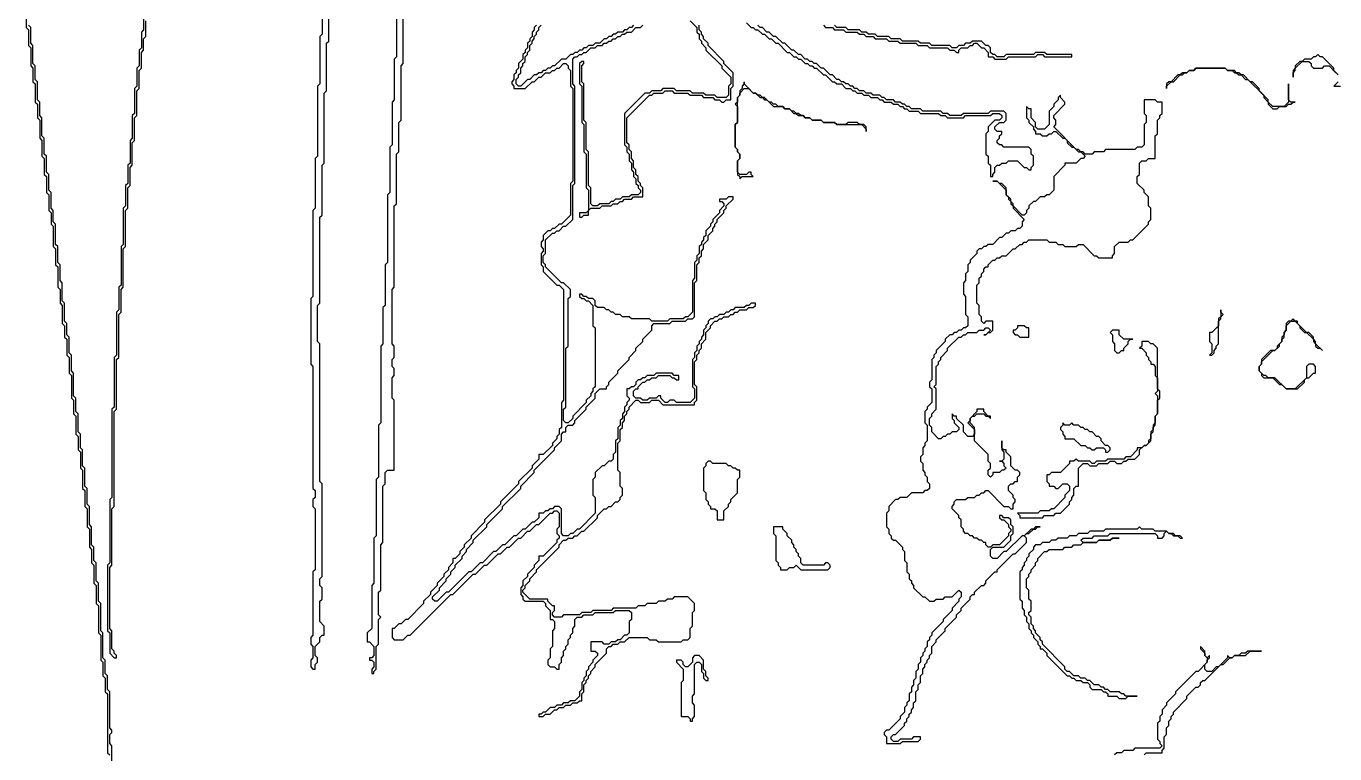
# Model space of a CAD drawing. Header units: metres. Extents: x 0 to 1000, y 0 to 1405.
# Drawn here: x 603.7 to 748.6, y 127.1 to 207.6 of the extents above; entities that cross this region are included whole.
import ezdxf

# ---------------------------------------------------------------- set-up
doc = ezdxf.new("R2010")
doc.units = ezdxf.units.M

msp = doc.modelspace()

# ---------------------------------------------------------------- linework, layer by layer
for points in [[(644.75, 212.25), (644.75, 204.25), (644.5, 204), (644.5, 199.5), (644.25, 199.25), (644.25, 194.5), (644, 194.25), (644, 189.25), (643.75, 189), (643.75, 181.5), (643.5, 181.25), (643.5, 176.75), (643.25, 176.5), (643.25, 172.5), (643, 172.25), (643, 163.75), (642.75, 163.5), (642.75, 157.75), (642.5, 157.5), (642.5, 151.25), (642.25, 151), (642.25, 146), (642, 145.75), (642, 141), (641.5, 140.5), (641.5, 139.5), (641.75, 139.5), (642.25, 139), (642.25, 138), (642, 137.75), (641.75, 137.75), (641.75, 137.5), (642, 137.5), (642.25, 137.25), (642.25, 136.75), (642, 136.5), (642, 136), (642.25, 136), (642.25, 136.25), (642.5, 136.5), (642.5, 139), (642.75, 139.25), (642.75, 142), (643, 142.25), (642.75, 142.5), (642.75, 145), (643, 145.25), (643, 150.25), (643.25, 150.5), (643.25, 156.75), (643.5, 157), (643.5, 158.25), (643.75, 158.5), (644.5, 158.5), (644.5, 166.25), (644.25, 166.5), (644.25, 168.75), (644.5, 169), (644.5, 169.75), (644.25, 170), (644.25, 170.75), (644.5, 171), (644.5, 172.25), (644.25, 172.5), (644.25, 178.5), (644.5, 178.75), (644.5, 187.75), (644.75, 188), (644.75, 193.5), (645, 193.75), (645, 197), (645.25, 197.25), (645.25, 203.25), (645.5, 203.5), (645.5, 211.5)], [(636.5, 210.5), (636.5, 206.75), (636.25, 206.5), (636.25, 201.25), (636, 201), (636, 193.25), (635.75, 193), (635.75, 187.5), (635.5, 187.25), (635.5, 177.75), (635.25, 177.5), (635.25, 170.25), (635.5, 170), (635.5, 156.5), (635.75, 156.25), (635.75, 155.5), (635.5, 155.25), (635.5, 154.5), (635.75, 154.25), (635.75, 147.5), (635.5, 147.25), (635.5, 140.25), (635.25, 140), (635.25, 139.25), (635.5, 139), (635.5, 137.75), (635.25, 137.5), (635.25, 136.75), (635.5, 136.5), (635.75, 136.5), (635.75, 137), (636, 137.25), (636, 137.75), (635.75, 138), (635.75, 139), (636.25, 139.5), (636.25, 140), (636.5, 140.25), (636.75, 140.25), (636.75, 141.25), (636.25, 141.75), (636.25, 144), (636.5, 144.25), (636.5, 145.5), (636.25, 145.75), (636.25, 146.5), (636.5, 146.75), (636.5, 157), (636.25, 157.25), (636.25, 172.5), (636, 172.75), (636, 176.75), (636.25, 177), (636.25, 186.5), (636.5, 186.75), (636.5, 192.25), (636.75, 192.5), (636.75, 200.25), (637, 200.5), (637, 205.75), (637.25, 206), (637.25, 209.75)], [(603.75, 209.25), (603.75, 207.5), (604, 207.25), (604, 205.5), (604.25, 205.25), (604.25, 203.25), (604.5, 203), (604.5, 201.5), (604.75, 201.25), (604.75, 199.25), (605, 199), (605, 197.5), (605.25, 197.25), (605.25, 195.25), (605.5, 195), (605.5, 193.25), (605.75, 193), (605.75, 191.25), (606, 191), (606, 189.25), (606.25, 189), (606.25, 187.25), (606.5, 187), (606.5, 185.75), (606.75, 185.5), (606.75, 183.25), (607, 183), (607, 181.25), (607.25, 181), (607.25, 178.75), (607.5, 178.5), (607.5, 177), (607.75, 176.75), (607.75, 174.75), (608, 174.5), (608, 173.25), (608.25, 173), (608.25, 171.25), (608.5, 171), (608.5, 169.25), (608.75, 169), (608.75, 166.5), (609, 166.25), (609, 164.75), (609.25, 164.5), (609.25, 162.5), (609.5, 162.25), (609.5, 160.75), (609.75, 160.5), (609.75, 158.75), (610, 158.5), (610, 156.5), (610.25, 156.25), (610.25, 154.5), (610.5, 154.25), (610.5, 152.25), (610.75, 152), (610.75, 150), (611, 149.75), (611, 148.25), (611.25, 148), (611.25, 146), (611.5, 145.75), (611.5, 143.75), (611.75, 143.5), (611.75, 140.5), (612, 140.25), (612, 137.5), (612.25, 137.25), (612.25, 135.75), (612.5, 135.5), (612.5, 134), (612.75, 133.75), (612.75, 127.25), (613, 127)], [(616.75, 210), (616.75, 207.25), (616.5, 207), (616.5, 205.25), (616.25, 205), (616.25, 203.25), (616, 203), (616, 201), (615.75, 200.75), (615.75, 198), (615.5, 197.75), (615.5, 195.25), (615.25, 195), (615.25, 192.5), (615, 192.25), (615, 190.25), (614.75, 190), (614.75, 187.75), (614.5, 187.5), (614.5, 183.5), (614.25, 183.25), (614.25, 179), (614, 178.75), (614, 176.25), (613.75, 176), (613.75, 171.25), (613.5, 171), (613.5, 165.5), (613.25, 165.25), (613.25, 155.5), (613, 155.25), (613, 148.25), (612.75, 148), (612.75, 140.75), (613, 140.5), (613, 138.25), (613.5, 137.75), (613.75, 137.75), (613.75, 138), (613.5, 138.25), (613.5, 138.5), (613.25, 138.75), (613.25, 140.75), (613, 141), (613, 147.75), (613.25, 148), (613.25, 154.25), (613.5, 154.5), (613.5, 165), (613.75, 165.25), (613.75, 170.75), (614, 171), (614, 175.75), (614.25, 176), (614.25, 178.5), (614.5, 178.75), (614.5, 183), (614.75, 183.25), (614.75, 187.25), (615, 187.5), (615, 189.75), (615.25, 190), (615.25, 192), (615.5, 192.25), (615.5, 194.75), (615.75, 195), (615.75, 197.5), (616, 197.75), (616, 200.5), (616.25, 200.75), (616.25, 202.75), (616.5, 203), (616.5, 204.75), (616.75, 205), (616.75, 206.25), (617, 206.5), (617, 208.25)], [(613.25, 124.25), (613.25, 128), (613, 128.25), (613, 129.25), (613.25, 129.5), (613.25, 129.75), (613, 130), (613, 134), (612.75, 134.25), (612.75, 135.75), (612.5, 136), (612.5, 137.5), (612.25, 137.75), (612.25, 140.5), (612, 140.75), (612, 143.75), (611.75, 144), (611.75, 146), (611.5, 146.25), (611.5, 148.25), (611.25, 148.5), (611.25, 150), (611, 150.25), (611, 152.25), (610.75, 152.5), (610.75, 154.5), (610.5, 154.75), (610.5, 156.5), (610.25, 156.75), (610.25, 158.75), (610, 159), (610, 160.75), (609.75, 161), (609.75, 162.5), (609.5, 162.75), (609.5, 164.75), (609.25, 165), (609.25, 166.5), (609, 166.75), (609, 169.25), (608.75, 169.5), (608.75, 171.25), (608.5, 171.5), (608.5, 173.25), (608.25, 173.5), (608.25, 174.75), (608, 175), (608, 177), (607.75, 177.25), (607.75, 179.25), (607.5, 179.5), (607.5, 181.25), (607.25, 181.5), (607.25, 183.25), (607, 183.5), (607, 185.75), (606.75, 186), (606.75, 187.25), (606.5, 187.5), (606.5, 189.25), (606.25, 189.5), (606.25, 191.25), (606, 191.5), (606, 193.25), (605.75, 193.5), (605.75, 195.25), (605.5, 195.5), (605.5, 197.5), (605.25, 197.75), (605.25, 199.25), (605, 199.5), (605, 201.5), (604.75, 201.75), (604.75, 203.25), (604.5, 203.5), (604.5, 205.5), (604.25, 205.75), (604.25, 207.5), (604, 207.75)], [(660.25, 207.75), (660, 207.5), (660, 207.25), (659.75, 207), (659.75, 206.5), (659.5, 206.25), (659.5, 206), (659.25, 205.75), (659.25, 205.25), (659, 205), (659, 204.75), (658.75, 204.5), (658.75, 204), (658.25, 203.5), (658.25, 203), (658, 202.75), (658, 202.5), (657.75, 202.25), (657.75, 201.75), (657.5, 201.5), (657.5, 201.25), (657.75, 201), (657.75, 200.75), (659, 200.75), (659.75, 201.5), (660, 201.5), (660.5, 202), (660.75, 202), (661.25, 202.5), (661.75, 202.5), (662, 202.75), (662.25, 202.75), (662.5, 203), (662.75, 203), (663.25, 203.5), (663.5, 203.5), (663.75, 203.25), (663.75, 203), (664, 202.75), (664, 201), (664.25, 200.75), (664.25, 190.5), (664, 190.25), (664, 186.75), (663, 185.75), (662.75, 185.75), (662.25, 185.25), (662, 185.25), (661.75, 185), (661.5, 185), (661, 184.5), (661, 184), (660.75, 183.75), (660.75, 183.25), (661, 183), (661, 182.75), (660.75, 182.5), (660.75, 181.25), (661, 181), (661, 180.5), (662.5, 179), (662.75, 179), (663.25, 178.5), (663.25, 166.25), (663, 166), (663, 163.25), (662.75, 163), (662.75, 162.5), (662.5, 162.25), (662.5, 162), (662, 161.5), (662, 161.25), (661, 160.25), (660.5, 160.25), (660.5, 159.75), (659.75, 159), (659.75, 158.75), (658.25, 157.25), (658.25, 157), (656.25, 155), (656.25, 154.75), (654.5, 153), (654.5, 152.75), (653, 151.25), (653, 151), (652.25, 150.25), (652.25, 150), (651.75, 149.5), (651.75, 149.25), (651.25, 148.75), (651, 148.75), (651, 148.25), (650.5, 147.75), (650.5, 147.5), (650, 147), (650, 146.75), (649.25, 146), (649.25, 145.75), (648.5, 145), (648.5, 144.75), (647.75, 144), (647.75, 143.75), (646, 142), (645.75, 142), (645.25, 141.5), (645, 141.5), (644.5, 141), (644.25, 141), (644.25, 140), (644.5, 139.75), (645.5, 139.75), (646, 140.25), (646.25, 140.25), (650.75, 144.75), (651, 144.75), (653.25, 147), (653.5, 147), (654.5, 148), (654.75, 148), (656, 149.25), (656.25, 149.25), (657, 150), (657.25, 150), (658.25, 151), (658.5, 151), (659.25, 151.75), (659.5, 151.75), (660.25, 152.5), (660.5, 152.5), (661.75, 153.75), (662, 153.75), (662.25, 154), (662.5, 154), (662.75, 153.75), (662.75, 152.25), (662.5, 152), (662.5, 151.5), (662.75, 151.25), (662.75, 151), (662.5, 150.75), (662.5, 150.5), (661, 149), (660.5, 149), (660.5, 148.5), (660, 148), (660, 147.75), (659.25, 147), (659.25, 146.75), (658.75, 146.25), (658.75, 145.75), (658.5, 145.5), (658.5, 144.75), (658.75, 144.5), (658.75, 144.25), (659, 144), (661, 144), (661.25, 143.75), (661.25, 143.5), (661.75, 143), (661.75, 142), (662, 142), (662.25, 141.75), (662.25, 141), (662, 140.75), (662, 139), (661.75, 138.75), (661.75, 137.75), (661.5, 137.5), (661.5, 137), (661.75, 136.75), (662.25, 136.75), (662.5, 136.5), (662.75, 136.5), (662.75, 137), (663, 137.25), (663, 137.75), (663.25, 138), (663.25, 138.5), (663.5, 138.75), (663.5, 139), (663.75, 139.25), (663.75, 139.75), (664, 140), (664, 140.25), (664.25, 140.5), (664.25, 141), (664.5, 141.25), (664.5, 142), (664.75, 142.25), (665.25, 142.25), (665.5, 142.5), (666.5, 142.5), (666.75, 142.75), (668.75, 142.75), (669, 143), (670.5, 143), (670.75, 142.75), (670.75, 142), (670.5, 141.75), (670.5, 140.5), (670.25, 140.25), (670, 140.25), (669.5, 139.75), (669.25, 139.75), (669, 139.5), (668.5, 139.5), (668.25, 139.25), (667.75, 139.25), (667.5, 139.5), (666.25, 139.5), (666.25, 138.5), (666.75, 138.5), (667, 138.25), (667, 138), (666.5, 137.5), (666.5, 137.25), (666, 136.75), (666, 136.5), (665.75, 136.25), (665.75, 135.75), (665.5, 135.5), (665.5, 135.25), (665.25, 135), (665.25, 134.25), (665, 134), (665, 133.5), (664.5, 133), (664, 133), (663.75, 132.75), (663.25, 132.75), (663, 132.5), (662.5, 132.5), (662.25, 132.25), (661.75, 132.25), (661.25, 131.75), (661, 131.75), (660.75, 131.5), (660.5, 131.5), (660.5, 131.25), (661, 131.25), (661.25, 131.5), (661.75, 131.5), (662.25, 132), (662.5, 132), (662.75, 132.25), (663.25, 132.25), (663.5, 132.5), (664, 132.5), (664.25, 132.75), (664.75, 132.75), (665, 133), (665.25, 133), (665.25, 133.75), (665.5, 134), (665.5, 134.75), (665.75, 135), (665.75, 135.25), (666, 135.5), (666, 135.75), (666.25, 136), (666.25, 136.25), (666.75, 136.75), (666.75, 137), (668, 138.25), (668, 138.75), (668.25, 139), (668.5, 139), (668.75, 139.25), (669.25, 139.25), (669.5, 139.5), (670, 139.5), (670.5, 140), (672.5, 140), (672.75, 139.75), (673.5, 139.75), (673.75, 139.5), (676.25, 139.5), (676.5, 139.75), (677, 139.75), (677.25, 140), (677.25, 141), (677.5, 141.25), (677.5, 142.75), (677.75, 143), (677.75, 143.75), (677, 144.5), (675.5, 144.5), (675.25, 144.25), (674.75, 144.25), (674.5, 144), (673.75, 144), (673.5, 143.75), (672.5, 143.75), (672.25, 143.5), (671.5, 143.5), (671.25, 143.25), (668.75, 143.25), (668.5, 143), (666.5, 143), (666.25, 142.75), (665.25, 142.75), (665, 142.5), (663.25, 142.5), (663, 142.25), (662.25, 142.25), (662, 142.5), (662, 142.75), (662.25, 143), (662.25, 143.5), (662, 143.5), (661.5, 144), (661.5, 144.25), (659.5, 144.25), (658.75, 145), (658.75, 145.25), (659, 145.5), (659, 145.75), (659.5, 146.25), (659.5, 146.5), (660.25, 147.25), (660.25, 147.5), (662.75, 150), (662.75, 150.25), (663.25, 150.75), (663.5, 150.75), (663.75, 151), (664.25, 151), (664.5, 151.25), (664.75, 151.25), (665.25, 151.75), (665.5, 151.75), (667, 153.25), (667, 153.5), (667.75, 154.25), (668, 154.25), (668.25, 154.5), (668.5, 154.5), (669, 155), (669.25, 155), (669.5, 155.25), (669.5, 155.5), (669.75, 155.75), (669.75, 156.5), (669.5, 156.75), (669.5, 158.25), (669.25, 158.5), (669.25, 161.5), (669.5, 161.75), (669.5, 163), (669.75, 163.25), (669.75, 163.75), (670, 164), (670, 164.5), (670.25, 164.75), (670.25, 165), (670.5, 165.25), (670.5, 165.5), (671.25, 166.25), (671.5, 166.25), (671.75, 166), (672.75, 166), (673, 166.25), (673.75, 166.25), (674.25, 165.75), (677.75, 165.75), (677.75, 166), (678, 166.25), (678, 167.75), (677.75, 168), (677.75, 170.5), (678, 170.75), (678, 171.25), (678.25, 171.5), (678.25, 171.75), (678.5, 172), (678.5, 172.5), (679, 173), (679, 173.75), (679.5, 174.25), (679.5, 174.5), (680, 175), (680.25, 175), (680.5, 175.25), (680.75, 175.25), (681, 175.5), (681.5, 175.5), (681.75, 175.75), (682, 175.75), (682.25, 176), (682.5, 176), (682.75, 176.25), (683.5, 176.25), (683.75, 176.5), (684.25, 176.5), (684.5, 176.75), (684.5, 177), (684, 177), (683.75, 176.75), (683.5, 176.75), (683.25, 176.5), (682.25, 176.5), (682, 176.25), (681.75, 176.25), (681.5, 176), (681.25, 176), (681, 175.75), (680.5, 175.75), (680.25, 175.5), (680, 175.5), (679.75, 175.25), (679.5, 175.25), (679.25, 175), (679.25, 174.75), (679, 174.5), (679, 174.25), (678.75, 174), (678.75, 173.5), (678.5, 173.25), (678.5, 173), (678.25, 172.75), (678.25, 172.5), (678, 172.25), (678, 171.75), (677.75, 171.5), (677.75, 171), (677.5, 170.75), (677.5, 167.75), (677.75, 167.5), (677.75, 166.5), (677.25, 166), (675.75, 166), (675.5, 166.25), (675, 166.25), (674.75, 166), (674.5, 166), (674, 166.5), (674, 166.75), (673.75, 166.75), (673.5, 166.5), (672.75, 166.5), (672.5, 166.25), (672, 166.25), (671.75, 166.5), (671.25, 166.5), (671, 166.75), (671, 167.25), (671.25, 167.5), (671.5, 167.5), (671.5, 167.75), (672, 168.25), (672.25, 168.25), (672.5, 168.5), (672.75, 168.5), (673, 168.75), (673.5, 168.75), (673.75, 169), (675, 169), (675.25, 168.75), (675.5, 168.75), (675.75, 168.5), (676, 168.5), (676, 169), (675.5, 169), (675.25, 169.25), (673.5, 169.25), (673.25, 169), (672.5, 169), (672.25, 168.75), (672, 168.75), (671.75, 168.5), (671.5, 168.5), (671.25, 168.25), (671.25, 168), (671, 167.75), (670.75, 167.75), (670.5, 167.5), (670.25, 167.5), (670.25, 166.75), (670.5, 166.5), (670.5, 166.25), (670.25, 166), (670.25, 165.75), (670, 165.5), (670, 165), (669.75, 164.75), (669.75, 164.25), (669.5, 164), (669.5, 163.5), (669.25, 163.25), (669.25, 162), (669, 161.75), (669, 160.5), (668.75, 160.25), (668.75, 159.75), (668.5, 159.5), (668.25, 159.5), (667.75, 159), (667.5, 159), (666.75, 158.25), (666.75, 157.75), (666.5, 157.5), (666.5, 155.75), (666.75, 155.5), (666.75, 153.75), (665, 152), (664.75, 152), (664.25, 151.5), (664, 151.5), (663.75, 151.25), (663.25, 151.25), (663, 151.5), (663, 154.25), (662.75, 154.5), (662.25, 154.5), (662, 154.25), (661.75, 154.25), (661.5, 154), (661.25, 154), (661, 153.75), (660.5, 153.75), (660.5, 153.25), (660, 152.75), (659.75, 152.75), (659, 152), (658.75, 152), (658, 151.25), (657.75, 151.25), (656.75, 150.25), (656.5, 150.25), (655.75, 149.5), (655.5, 149.5), (654.25, 148.25), (654, 148.25), (653, 147.25), (652.75, 147.25), (650.5, 145), (650.25, 145), (649.25, 144), (649, 144), (648.75, 144.25), (648.75, 144.5), (649.5, 145.25), (649.5, 145.5), (650.25, 146.25), (650.25, 146.5), (650.75, 147), (650.75, 147.25), (651.25, 147.75), (651.25, 148), (652, 148.75), (652, 149), (652.5, 149.5), (652.5, 149.75), (653.25, 150.5), (653.25, 150.75), (654.75, 152.25), (654.75, 152.5), (656.5, 154.25), (656.5, 154.5), (658.5, 156.5), (658.5, 156.75), (660, 158.25), (660, 158.5), (662.25, 160.75), (662.25, 161), (663, 161.75), (663, 162.5), (663.25, 162.75), (663.5, 162.75), (663.5, 163.25), (663.75, 163.5), (664.25, 163.5), (664.5, 163.75), (664.5, 164), (665.75, 165.25), (665.75, 165.5), (666.75, 166.5), (666.75, 167), (667.25, 167.5), (668, 167.5), (668, 167.75), (668.25, 168), (668.25, 168.25), (669.25, 169.25), (669.25, 169.5), (670.5, 170.75), (670.5, 171), (671.25, 171.75), (671.25, 172), (672, 172.75), (672, 173), (673, 174), (673, 174.5), (673.25, 174.75), (675, 174.75), (675.25, 175), (676.75, 175), (677, 175.25), (677.5, 175.25), (677.75, 175.5), (677.75, 179.25), (678, 179.5), (678, 181.25), (678.25, 181.5), (678.25, 182), (678.5, 182.25), (678.5, 182.75), (678.75, 183), (678.75, 183.5), (679.25, 184), (679.25, 184.5), (679.75, 185), (679.75, 185.25), (680, 185.5), (680, 185.75), (680.25, 186), (680.25, 186.25), (681, 187), (681, 187.25), (681.25, 187.5), (681.25, 187.75), (682, 188.5), (682, 188.75), (681.5, 188.75), (681.25, 188.5), (680.5, 188.5), (680.5, 188.25), (680.75, 188.25), (681, 188), (681, 187.75), (680.5, 187.25), (680.5, 187), (679.75, 186.25), (679.75, 186), (679.5, 185.75), (679.5, 185.5), (679, 185), (679, 184.5), (678.75, 184.25), (678.75, 184), (678.5, 183.75), (678.5, 183.5), (678.25, 183.25), (678.25, 182.5), (678, 182.25), (678, 181.75), (677.75, 181.5), (677.75, 179.75), (677.5, 179.5), (677.5, 176), (677, 175.5), (676.75, 175.5), (676.5, 175.25), (675, 175.25), (674.75, 175), (673, 175), (672.75, 175.25), (670.75, 175.25), (670.5, 175.5), (669.75, 175.5), (669.5, 175.75), (669, 175.75), (668.75, 176), (668.5, 176), (668.25, 176.25), (668, 176.25), (667.75, 176.5), (667, 176.5), (666.75, 176.75), (666.75, 177.25), (666.5, 177.5), (666, 177.5), (665.75, 177.75), (665.5, 177.75), (665.25, 178), (665, 178), (665, 177.75), (665.25, 177.5), (665.5, 177.5), (665.75, 177.25), (666, 177.25), (666.5, 176.75), (666.5, 174.5), (666.75, 174.25), (666.75, 167.75), (666.5, 167.5), (666.5, 167.25), (666.25, 167), (666.25, 166.75), (665.75, 166.25), (665.75, 166), (664.25, 164.5), (664.25, 164.25), (663.75, 163.75), (663.5, 163.75), (663.25, 164), (663.25, 165.25), (663.5, 165.5), (663.5, 172), (663.75, 172.25), (663.75, 177.5), (664, 177.75), (664, 178.5), (663.25, 179.25), (663, 179.25), (661.25, 181), (661.25, 181.25), (661, 181.5), (661, 182.25), (661.25, 182.5), (661.25, 184), (662, 184.75), (662.25, 184.75), (662.5, 185), (662.75, 185), (663.25, 185.5), (663.5, 185.5), (664.25, 186.25), (664.25, 190), (664.5, 190.25), (664.5, 201), (664.25, 201.25), (664.25, 204), (664.5, 204.25), (664.75, 204.25), (665, 204.5), (665.25, 204.5), (665.5, 204.75), (665.75, 204.75), (666.25, 205.25), (666.75, 205.25), (667, 205.5), (667.5, 205.5), (667.75, 205.75), (668, 205.75), (668.25, 206), (668.5, 206), (668.75, 206.25), (669, 206.25), (669.25, 206.5), (669.5, 206.5), (669.75, 206.75), (670, 206.75), (670.25, 207), (670.75, 207), (671.25, 207.5), (671.75, 207.5), (672, 207.75)], [(671, 207.75), (670.75, 207.5), (670.5, 207.5), (670.25, 207.25), (670, 207.25), (669.75, 207), (669.25, 207), (669, 206.75), (668.75, 206.75), (668.5, 206.5), (668.25, 206.5), (668, 206.25), (667.75, 206.25), (667.25, 205.75), (666.75, 205.75), (666.5, 205.5), (666, 205.5), (665.75, 205.25), (665.5, 205.25), (665.25, 205), (665, 205), (664.75, 204.75), (664.5, 204.75), (664.25, 204.5), (664, 204.5), (663.5, 204), (663, 204), (662.25, 203.25), (662, 203.25), (661.75, 203), (661.5, 203), (661.25, 202.75), (661, 202.75), (660.75, 202.5), (660.5, 202.5), (660.25, 202.25), (660, 202.25), (659.5, 201.75), (659.25, 201.75), (658.5, 201), (658.25, 201), (658, 201.25), (658, 201.75), (658.25, 202), (658.25, 202.25), (658.5, 202.5), (658.5, 203), (658.75, 203.25), (658.75, 203.5), (659, 203.75), (659, 204.25), (659.25, 204.5), (659.25, 204.75), (659.5, 205), (659.5, 205.5), (659.75, 205.75), (659.75, 206), (660, 206.25), (660, 206.5), (660.25, 206.75), (660.25, 207), (660.5, 207.25), (660.5, 207.5), (660.75, 207.75)], [(677.25, 208.25), (678, 207.5), (678, 207), (678.25, 206.75), (678.25, 206.25), (678.5, 206), (678.5, 205.75), (679, 205.25), (679, 205), (680.75, 203.25), (680.75, 203), (681.75, 202), (681.75, 201.25), (681.5, 201), (681.5, 200), (681.25, 199.75), (680.25, 199.75), (680, 200), (679, 200), (678.75, 200.25), (677.5, 200.25), (677.25, 200.5), (675.75, 200.5), (675.5, 200.75), (674.25, 200.75), (674, 200.5), (673, 200.5), (672.75, 200.25), (672.25, 200.25), (670, 198), (670, 194.5), (670.25, 194.25), (670.25, 193.75), (670.5, 193.5), (670.5, 192.75), (670.75, 192.5), (670.75, 191.75), (671, 191.5), (671, 191), (671.25, 190.75), (671.25, 190.25), (671.5, 190), (671.5, 189.75), (671.75, 189.5), (671.75, 189.25), (671.5, 189), (670.75, 189), (670.5, 188.75), (669.75, 188.75), (669.5, 188.5), (669, 188.5), (668.75, 188.25), (668.5, 188.25), (668.25, 188), (667.25, 188), (667, 187.75), (666.5, 187.75), (666.25, 188), (666.25, 189.75), (666, 190), (666, 193.75), (665.75, 194), (665.75, 197), (665.5, 197.25), (665.5, 201.25), (665.25, 201.5), (665.25, 203.25), (665.5, 203.5), (665.5, 203.75), (665.25, 203.75), (665, 203.5), (665, 201.25), (665.25, 201), (665.25, 197), (665.5, 196.75), (665.5, 193.75), (665.75, 193.5), (665.75, 189.75), (666, 189.5), (666, 187.25), (665.75, 187), (665, 187), (665, 186.5), (665.25, 186.5), (665.5, 186.75), (666, 186.75), (666, 187.25), (666.25, 187.5), (667.25, 187.5), (667.5, 187.75), (668.5, 187.75), (668.75, 188), (669.25, 188), (669.5, 188.25), (669.75, 188.25), (670, 188.5), (670.75, 188.5), (671, 188.75), (672, 188.75), (672, 189.75), (671.75, 190), (671.75, 190.25), (671.5, 190.5), (671.5, 191), (671.25, 191.25), (671.25, 191.75), (671, 192), (671, 192.75), (670.75, 193), (670.75, 193.75), (670.5, 194), (670.5, 194.5), (670.25, 194.75), (670.25, 197.5), (672.75, 200), (673, 200), (673.25, 200.25), (674.25, 200.25), (674.5, 200.5), (675.25, 200.5), (675.5, 200.25), (677, 200.25), (677.25, 200), (678.5, 200), (678.75, 199.75), (679.75, 199.75), (680, 199.5), (680.5, 199.5), (680.75, 199.25), (681, 199.25), (681.25, 199.5), (681.75, 199.5), (681.75, 200.75), (682, 201), (682, 202.5), (681, 203.5), (681, 203.75), (679.25, 205.5), (679.25, 205.75), (678.75, 206.25), (678.75, 206.5), (678.5, 206.75), (678.5, 207), (678.25, 207.25), (678.25, 207.75)], [(683.5, 208), (684, 207.5), (684.25, 207.5), (684.5, 207.25), (684.75, 207.25), (685.25, 206.75), (685.5, 206.75), (686, 206.25), (686.25, 206.25), (686.75, 205.75), (687, 205.75), (688, 204.75), (688.25, 204.75), (688.75, 204.25), (689, 204.25), (689.25, 204), (689.5, 204), (690, 203.5), (690.25, 203.5), (690.5, 203.25), (690.75, 203.25), (691, 203), (691.25, 203), (692, 202.25), (692.25, 202.25), (693, 201.5), (693.25, 201.5), (693.5, 201.25), (694, 201.25), (694.5, 200.75), (695, 200.75), (695.25, 200.5), (695.5, 200.5), (695.75, 200.25), (696.25, 200.25), (696.5, 200), (697, 200), (697.25, 199.75), (698, 199.75), (698.25, 199.5), (698.5, 199.5), (698.75, 199.25), (699.5, 199.25), (699.75, 199), (700.25, 199), (700.5, 198.75), (700.75, 198.75), (701, 198.5), (701.25, 198.5), (701.5, 198.25), (702.5, 198.25), (702.75, 198), (704.75, 198), (705, 197.75), (705.5, 197.75), (705.75, 197.5), (707.5, 197.5), (707.75, 197.75), (710.5, 197.75), (710.75, 198), (711.5, 198), (711.75, 197.75), (711.75, 197.5), (711.5, 197.25), (711, 197.25), (710.25, 196.5), (710.25, 196), (710, 195.75), (710, 193.5), (710.25, 193.25), (710.25, 192.5), (710.5, 192.25), (710.5, 191), (710.75, 191), (710.75, 191.25), (711, 191.5), (711, 192), (711.25, 192.25), (711.5, 192.25), (711.75, 192.5), (712.25, 192.5), (712.5, 192.75), (713.5, 192.75), (714.25, 192), (714.5, 192), (714.75, 191.75), (715, 191.75), (715, 192), (715.25, 192.25), (715.25, 193.25), (715, 193.5), (715, 194), (714.75, 194.25), (712, 194.25), (711.75, 194.5), (711.5, 194.5), (711.25, 194.75), (711.25, 195), (711.5, 195.25), (711.5, 195.5), (711.75, 195.75), (711.75, 196), (711.25, 196), (711, 196.25), (711, 196.5), (711.5, 197), (712, 197), (712.25, 197.25), (712.25, 198), (712, 198.25), (710.5, 198.25), (710.25, 198), (707.5, 198), (707.25, 197.75), (706, 197.75), (705.75, 198), (705.25, 198), (705, 198.25), (703, 198.25), (702.75, 198.5), (701.75, 198.5), (701.5, 198.75), (701.25, 198.75), (701, 199), (700.75, 199), (700.5, 199.25), (700, 199.25), (699.75, 199.5), (699, 199.5), (698.75, 199.75), (698.5, 199.75), (698.25, 200), (697.5, 200), (697.25, 200.25), (696.75, 200.25), (696.5, 200.5), (696, 200.5), (695.75, 200.75), (695.5, 200.75), (695.25, 201), (695, 201), (694.75, 201.25), (694.5, 201.25), (694.25, 201.5), (694, 201.5), (693.75, 201.75), (693.5, 201.75), (693, 202.25), (692.75, 202.25), (692, 203), (691.75, 203), (691.25, 203.5), (691, 203.5), (690.75, 203.75), (690.5, 203.75), (690.25, 204), (690, 204), (689.5, 204.5), (689.25, 204.5), (688.75, 205), (688.5, 205), (687.75, 205.75), (687.5, 205.75), (686.75, 206.5), (686.5, 206.5), (686, 207), (685.75, 207), (685.25, 207.5), (685, 207.5), (684.75, 207.75)], [(692, 207.75), (692.25, 207.5), (693, 207.5), (693.25, 207.25), (694.25, 207.25), (694.5, 207), (695.75, 207), (696, 206.75), (696.5, 206.75), (696.75, 206.5), (697.5, 206.5), (697.75, 206.25), (699, 206.25), (699.25, 206), (700.25, 206), (700.5, 205.75), (702.25, 205.75), (702.5, 205.5), (703.5, 205.5), (703.75, 205.25), (705.75, 205.25), (706, 205), (706.5, 205), (706.75, 204.75), (707, 204.75), (707, 205), (707.25, 205.25), (708, 205.25), (708.25, 205.5), (708.5, 205.5), (708.75, 205.75), (709, 205.75), (709.5, 205.25), (709.75, 205.25), (710.25, 204.75), (710.25, 204.25), (710.75, 204.25), (711, 204), (712.25, 204), (712.5, 204.25), (715.5, 204.25), (715.75, 204.5), (716.25, 204.5), (716.5, 204.25), (719.5, 204.25), (719.5, 204.5), (716.75, 204.5), (716.5, 204.75), (715.5, 204.75), (715.25, 204.5), (712.25, 204.5), (712, 204.25), (711.25, 204.25), (711, 204.5), (710.75, 204.5), (710.5, 204.75), (710.5, 205.25), (710.25, 205.5), (710, 205.5), (709.5, 206), (708.5, 206), (708.25, 205.75), (707.75, 205.75), (707.5, 205.5), (707, 205.5), (706.75, 205.25), (706.25, 205.25), (706, 205.5), (704, 205.5), (703.75, 205.75), (702.75, 205.75), (702.5, 206), (700.75, 206), (700.5, 206.25), (699.5, 206.25), (699.25, 206.5), (698, 206.5), (697.75, 206.75), (697, 206.75), (696.75, 207), (696.25, 207), (696, 207.25), (694.75, 207.25), (694.5, 207.5), (693.5, 207.5), (693.25, 207.75)], [(749, 202.25), (748.5, 202.75), (748.5, 203), (747.25, 204.25), (747, 204.25), (746.75, 204.5), (746.5, 204.25), (746.25, 204.25), (746, 204), (745.25, 204), (745, 203.75), (744.75, 203.75), (744.25, 203.25), (744.25, 203), (744, 202.75), (744, 202), (744, 202.5), (744.25, 202.75), (744.25, 203), (745, 203.75), (745.75, 203.75), (746, 203.5), (746, 203.25), (746.25, 203), (747.25, 203), (747.5, 203.25), (748, 203.25), (748.75, 202.5)], [(749, 201.5), (748.5, 201), (749.25, 201)], [(727.5, 127), (727.75, 127.25), (729.5, 127.25), (729.5, 127.5), (729.75, 127.75), (729.75, 129), (730, 129.25), (730, 130), (730.25, 130.25), (730.25, 130.75), (730.5, 131), (730.5, 131.25), (730.75, 131.5), (730.75, 131.75), (732.25, 133.25), (732.25, 133.5), (733.25, 134.5), (733.5, 134.5), (733.75, 134.75), (733.75, 135), (734, 135.25), (734.25, 135.25), (736, 137), (736.25, 137), (737, 137.75), (737.25, 137.75), (737.5, 138), (738.75, 138), (739.25, 138.5), (740.5, 138.5), (739, 138.5), (738.75, 138.25), (738.25, 138.25), (738, 138), (737.5, 138), (737.25, 137.75), (737, 137.75), (736.75, 138), (736.75, 137.75), (735.75, 136.75), (735.5, 136.75), (735, 136.25), (734.5, 136.25), (734.25, 136.5), (734.25, 137), (734.5, 137.25), (734.5, 137.5), (734.75, 137.75), (734.75, 138), (734.5, 137.75), (734.25, 138), (734.25, 138.5), (733.75, 139), (733.75, 138.75), (734.25, 138.25), (734.25, 138), (734.5, 137.75), (734.5, 137.25), (733.5, 136.25), (733.25, 136.25), (731, 134), (731, 133.75), (730, 132.75), (730, 132.5), (729.5, 132), (729.5, 131.5), (729.25, 131.25), (729.25, 130.75), (729, 130.5), (729, 128.75), (729.25, 128.5), (729.25, 128.25), (729.5, 128), (729.25, 127.75), (726.5, 127.75), (726.25, 127.5), (725.25, 127.5), (725, 127.25), (724.5, 127.25), (724.25, 127)]]:
    msp.add_lwpolyline(points)
for points in [[(733.25, 203), (733, 202.75), (732.5, 202.75), (732.25, 202.5), (731.75, 202.5), (731.5, 202.25), (731.25, 202.25), (730.5, 201.5), (730.25, 201.5), (730, 201.25), (730, 200.75), (730, 201), (730.5, 201.5), (730.75, 201.5), (731.5, 202.25), (731.75, 202.25), (732, 202.5), (732.25, 202.5), (732.5, 202.75), (733, 202.75), (733.25, 203), (736.5, 203), (736.75, 202.75), (737.25, 202.75), (737.5, 202.5), (737.75, 202.5), (738, 202.25), (738.25, 202.25), (738.75, 201.75), (739, 201.75), (740.75, 200), (740.75, 199.75), (741.25, 199.25), (741.25, 199), (741.75, 198.5), (742.25, 198.5), (742.5, 198.75), (743.25, 198.75), (743.5, 199), (743.75, 199), (744, 199.25), (744.25, 199.25), (743.75, 199.25), (743.5, 199.5), (743.5, 201.25), (743.5, 199.25), (743, 198.75), (741.75, 198.75), (741.25, 199.25), (741.25, 199.5), (740.25, 200.5), (740.25, 200.75), (739.5, 201.5), (739.25, 201.5), (738.5, 202.25), (738.25, 202.25), (738, 202.5), (737.75, 202.5), (737.5, 202.75), (736.75, 202.75), (736.5, 203)], [(683.25, 201.5), (683.25, 201.25), (683, 201), (683, 200.75), (682.75, 200.5), (682.75, 200), (682.5, 199.75), (682.5, 199.25), (682.25, 199), (682.5, 198.75), (682.5, 197), (682.25, 196.75), (682.25, 194.25), (682.5, 194), (682.5, 193.75), (682.75, 193.5), (682.75, 193), (682.5, 192.75), (682.5, 191.25), (682.75, 191), (682.75, 190.75), (683, 191), (684.25, 191), (684, 191.25), (684, 191.5), (683.75, 191.5), (683.5, 191.25), (682.75, 191.25), (682.5, 191.5), (682.5, 192.75), (682.75, 193), (682.75, 193.5), (682.5, 193.75), (682.5, 194), (682.25, 194.25), (682.25, 196.75), (682.5, 197), (682.5, 199.75), (682.75, 200), (682.75, 200.25), (683.25, 200.75), (683.75, 200.75), (684.25, 200.25), (684.5, 200.25), (685, 199.75), (685.25, 199.75), (685.5, 199.5), (685.75, 199.5), (686.5, 198.75), (687.5, 198.75), (687.75, 198.5), (688.25, 198.5), (688.75, 198), (689, 198), (689.25, 197.75), (689.75, 197.75), (690, 197.5), (690.5, 197.5), (690.75, 197.25), (691.75, 197.25), (692, 197), (693.25, 197), (693.5, 196.75), (696.25, 196.75), (696.75, 196.25), (696.75, 196), (696.75, 196.5), (696.5, 196.75), (696, 196.75), (695.75, 197), (694.75, 197), (694.5, 196.75), (693.5, 196.75), (693.25, 197), (692, 197), (691.75, 197.25), (690.75, 197.25), (690.5, 197.5), (690, 197.5), (689.75, 197.75), (689.5, 197.75), (689.25, 198), (689, 198), (688.75, 198.25), (688.5, 198.25), (688.25, 198.5), (687.75, 198.5), (687.5, 198.75), (687, 198.75), (686.75, 199), (686.5, 199), (686.25, 199.25), (686, 199.25), (685.5, 199.75), (685.25, 199.75), (685, 200), (684.75, 200), (684.5, 200.25), (684.25, 200.25), (683.25, 201.25)], [(718.25, 200), (718, 199.75), (718, 199.5), (717.5, 199), (717.5, 198.75), (717, 198.25), (717, 196.75), (716.5, 196.25), (715.75, 196.25), (715.5, 196.5), (715.5, 197), (715, 197.5), (715, 198.5), (714.75, 198.5), (714.5, 198.75), (714.5, 197.5), (714.75, 197.25), (714.75, 197), (715.25, 196.5), (715.25, 196.25), (715.5, 196), (715.5, 195.75), (716, 195.75), (716.25, 195.5), (716.75, 195.5), (717, 195.75), (717.25, 195.75), (717.5, 196), (717.75, 196), (718.5, 195.25), (718.75, 195.25), (719, 195), (719, 194.75), (719.5, 194.25), (719.75, 194.25), (720.25, 193.75), (720.5, 193.75), (721, 193.25), (720.75, 193), (720.5, 193), (720, 192.5), (718.75, 192.5), (718.75, 192.25), (717.5, 191), (717.5, 189.5), (717, 189), (716.75, 189), (716.5, 188.75), (716, 188.75), (715.5, 188.25), (715.25, 188.25), (714.75, 187.75), (714.75, 187.5), (714.5, 187.25), (714.5, 187), (714.25, 186.75), (714, 186.75), (713, 187.75), (713, 188), (712.75, 188.25), (712.75, 188.5), (712.25, 189), (712.25, 189.75), (711.75, 190.25), (711.5, 190.25), (711.25, 190.5), (710.75, 190.5), (711.25, 190.5), (712.25, 189.5), (712.25, 189), (712.5, 188.75), (712.5, 188.5), (712.75, 188.25), (712.75, 188), (713, 187.75), (713, 187.5), (714.25, 186.25), (714, 186), (714, 185.5), (713.75, 185.25), (713.5, 185.25), (713.25, 185), (712.75, 185), (712.5, 184.75), (712.25, 184.75), (711.75, 184.25), (711.5, 184.25), (710.75, 183.5), (710.25, 183.5), (710, 183.25), (709.75, 183.25), (709.5, 183), (709.25, 183), (709, 182.75), (709, 182.5), (708.25, 181.75), (708.25, 181.5), (708, 181.25), (708, 180.5), (707.75, 180.25), (707.75, 179.5), (707.5, 179.25), (707.5, 178), (707.75, 177.75), (707.75, 175.75), (708, 175.5), (708, 174.5), (707.75, 174.25), (707.5, 174.25), (707.25, 174), (707, 174), (706.75, 173.75), (706.5, 173.75), (706.25, 173.5), (706, 173.5), (705.5, 173), (705.5, 172.75), (704.5, 171.75), (704.5, 171.5), (704.25, 171.25), (704.25, 171), (704, 170.75), (704, 168.5), (703.75, 168.25), (703.75, 167.75), (704, 167.5), (704, 166), (703.5, 165.5), (703.5, 165.25), (703.25, 165), (703.25, 163.75), (703.5, 163.5), (703.5, 161.75), (703.25, 161.5), (703.25, 161.25), (703, 161), (703, 160.25), (702.75, 160), (702.75, 159.5), (703, 159.25), (703, 158.5), (703.25, 158.25), (703.25, 158), (703.5, 157.75), (703.5, 157.25), (703.75, 157), (703.75, 156.5), (703.5, 156.25), (703.25, 156.25), (703, 156), (701.75, 156), (701.25, 155.5), (700.5, 155.5), (700.25, 155.25), (700, 155.25), (699.25, 154.5), (699.25, 154), (699, 153.75), (699, 152.25), (699.25, 152), (699.25, 151.5), (699.5, 151.25), (699.5, 151), (699.75, 150.75), (700, 150.75), (700.75, 150), (700.75, 149.75), (701, 149.5), (701, 148.5), (701.25, 148.25), (701.25, 147.25), (701.5, 147), (701.5, 146.5), (701.75, 146.25), (701.75, 146), (702, 145.75), (702, 145.5), (703, 144.5), (703.25, 144.5), (703.75, 144), (704.25, 144), (704.5, 144.25), (705.25, 144.25), (705.5, 144.5), (706.25, 144.5), (707, 145.25), (707.25, 145), (707.25, 144.5), (707, 144.25), (707, 144), (706.25, 143.25), (706.25, 143), (705.25, 142), (705.25, 141.75), (704, 140.5), (704, 140.25), (703.75, 140), (703.75, 139.75), (703.5, 139.5), (703.5, 139), (703.25, 138.75), (703.25, 138.5), (703, 138.25), (703, 138), (702.75, 137.75), (702.75, 137.25), (702.5, 137), (702.5, 136.5), (702.25, 136.25), (702.25, 135.5), (702, 135.25), (702, 134.75), (701.75, 134.5), (701.75, 134), (701.5, 133.75), (701.5, 133), (701.25, 132.75), (701.25, 132.5), (701, 132.25), (701, 131.75), (700.5, 131.25), (700.5, 131), (699.25, 129.75), (699, 129.75), (698.75, 129.5), (698.75, 129.25), (699, 129), (699, 128.25), (700.5, 128.25), (700.75, 128.5), (702.5, 128.5), (702.75, 128.75), (702.75, 129), (702, 129), (701.75, 128.75), (700.5, 128.75), (700.25, 128.5), (699.75, 128.5), (699.5, 128.75), (699.5, 129), (699.75, 129.25), (700, 129.25), (701, 130.25), (701, 130.5), (701.25, 130.75), (701.25, 131), (701.5, 131.25), (701.5, 131.5), (701.75, 131.75), (701.75, 132), (702, 132.25), (702, 132.75), (702.25, 133), (702.25, 134), (702.5, 134.25), (702.5, 134.75), (702.75, 135), (702.75, 135.75), (703, 136), (703, 136.5), (703.25, 136.75), (703.25, 137), (703.5, 137.25), (703.5, 137.5), (703.75, 137.75), (703.75, 138), (704, 138.25), (704, 139), (704.5, 139.5), (704.5, 139.75), (705.5, 140.75), (705.5, 141), (706.75, 142.25), (706.75, 142.5), (707.25, 143), (707.25, 143.25), (708.25, 144.25), (708.25, 144.5), (708.5, 144.75), (708.75, 144.75), (708.75, 145), (709.5, 145.75), (709.75, 145.75), (710, 146), (710, 146.25), (711, 147.25), (711.25, 147.25), (711.25, 147.5), (713, 149.25), (713.25, 149.25), (714.5, 150.5), (714.5, 151), (714.25, 151.25), (714.5, 151.5), (714.75, 151.5), (715.25, 152), (715.5, 152), (715.75, 152.25), (716, 152.25), (715.5, 152.25), (715.25, 152), (715, 152), (714.25, 151.25), (714, 151.25), (712.25, 149.5), (712, 149.5), (711.25, 148.75), (710.75, 148.75), (710.5, 149), (710.5, 149.75), (710.75, 150), (712, 150), (712.75, 150.75), (712.75, 151.25), (713, 151.5), (713, 152.25), (712.75, 152.5), (712.75, 153), (712.5, 153.25), (712, 153.25), (711.75, 153.5), (711.5, 153.5), (711.5, 153.25), (711.75, 153), (712, 153), (712.5, 152.5), (712.5, 152.25), (712.75, 152), (712.75, 151.75), (712.5, 151.5), (712.5, 151.25), (711.5, 150.25), (710.75, 150.25), (710.5, 150), (710.25, 150), (710, 150.25), (710, 150.5), (709.75, 150.5), (709.5, 150.75), (709.25, 150.75), (709, 151), (708.75, 151), (708.5, 151.25), (708.25, 151.25), (708, 151.5), (707.75, 151.5), (707.5, 151.75), (707.5, 152), (707.25, 152.25), (707.25, 153), (707, 153.25), (707, 153.5), (706.25, 154.25), (706.25, 154.5), (706.5, 154.75), (706.5, 155), (706.75, 155.25), (707.75, 155.25), (708, 155.5), (708.75, 155.5), (709, 155.75), (709.25, 155.75), (709.5, 156), (709.75, 156), (710, 156.25), (710.25, 156.25), (712, 154.5), (712.5, 154.5), (712.75, 154.25), (713, 154.25), (713, 154.75), (713.25, 155), (713.25, 155.25), (713, 155.5), (713, 155.75), (712.5, 156.25), (712.5, 156.75), (712.75, 157), (713, 157), (713.25, 157.25), (713.5, 157.25), (713.5, 157.75), (713.75, 158), (713.75, 158.25), (713.5, 158.5), (713.25, 158.5), (712.75, 159), (712.75, 160), (712.25, 160.5), (712.25, 160.75), (712, 160.75), (711.75, 161), (711.75, 161.75), (711.75, 160.75), (712, 160.5), (712, 159.75), (711.75, 159.5), (711.5, 159.5), (711.75, 159.5), (712, 159.25), (712, 159), (712.25, 158.75), (712, 158.5), (711.75, 158.5), (711.5, 158.25), (710.75, 158.25), (710.75, 158), (710.5, 157.75), (710.25, 158), (710.25, 158.5), (710.5, 158.75), (710.5, 159.25), (710.25, 159.5), (710.25, 160.25), (708.75, 161.75), (708.75, 163.25), (708.25, 163.75), (708.25, 164.25), (708.5, 164.5), (708.75, 164.5), (709, 164.75), (709.75, 164.75), (710, 164.5), (710.25, 164.5), (710.5, 164.25), (710.5, 164.5), (710.25, 164.5), (709.75, 165), (709.75, 165.25), (709, 165.25), (709, 165), (708.25, 164.25), (708.25, 164), (708, 163.75), (708.75, 163), (708.75, 162.5), (708.5, 162.25), (708, 162.25), (707.5, 162.75), (707.5, 163.5), (706.75, 164.25), (706.75, 164.5), (706.5, 164.5), (706.25, 164.75), (706.25, 164.25), (706.5, 164), (706.5, 163.75), (707, 163.25), (707, 163), (706.75, 162.75), (706.25, 162.75), (706, 162.5), (705.75, 162.5), (705.5, 162.25), (705.25, 162.25), (705, 162), (704.75, 162), (704, 162.75), (704, 163.25), (703.75, 163.5), (703.75, 164.25), (704, 164.5), (704, 164.75), (704.5, 165.25), (704.5, 167.5), (704.25, 167.75), (704.5, 168), (704.5, 170), (704.75, 170.25), (704.75, 170.5), (705, 170.75), (705, 171), (705.75, 171.75), (705.75, 172), (707, 173.25), (707.25, 173.25), (707.5, 173.5), (707.75, 173.5), (708, 173.75), (709, 173.75), (709.25, 174), (709.75, 174), (710, 174.25), (710.25, 174.25), (710.5, 174), (710, 173.5), (709.75, 173.5), (710, 173.5), (710.25, 173.75), (710.5, 173.75), (710.75, 174), (710.75, 175), (710, 175), (709.75, 174.75), (709.5, 175), (709.5, 175.5), (709.25, 175.75), (709.25, 176.75), (709, 177), (709, 179), (709.25, 179.25), (709.25, 179.75), (709.5, 180), (709.5, 180.25), (709.75, 180.5), (709.75, 180.75), (710, 181), (710.25, 181), (710.25, 181.25), (710.75, 181.75), (711, 181.75), (711.25, 182), (711.5, 182), (711.75, 182.25), (712.25, 182.25), (713, 183), (713.25, 183), (713.75, 183.5), (714, 183.5), (714.25, 183.75), (714.5, 183.75), (714.75, 184), (716.75, 184), (717, 183.75), (717.75, 183.75), (718, 183.5), (718.5, 183.5), (718.75, 183.25), (720, 183.25), (720.25, 183.5), (720.75, 183.5), (722, 182.25), (722.25, 182.25), (722.5, 182), (724, 182), (724, 182.25), (724.25, 182.5), (724.25, 183.25), (724.75, 183.75), (725.75, 183.75), (726, 184), (726.25, 184), (728, 185.75), (728, 186), (728.25, 186.25), (728.25, 187.5), (728, 187.75), (728, 188.75), (727.5, 189.25), (727.5, 189.5), (726.75, 190.25), (726.75, 191), (727, 191.25), (727, 192.5), (727.25, 192.75), (727.75, 192.75), (728, 193), (728.75, 193), (728.75, 195.5), (729, 195.75), (729, 197.25), (729.25, 197.5), (729.25, 197.75), (729.5, 198), (729.5, 199.25), (729, 199.25), (728.75, 199.5), (727.5, 199.5), (727.5, 198), (727.75, 197.75), (727.75, 197), (727.5, 196.75), (727.5, 194.5), (727.25, 194.25), (726.75, 194.25), (726.5, 194), (723.25, 194), (723, 193.75), (722, 193.75), (721.75, 193.5), (721, 193.5), (720.75, 193.75), (720.5, 193.75), (720.25, 194), (720, 194), (717.5, 196.5), (717.75, 196.75), (717.75, 197.25), (717.5, 197.5), (717.5, 197.75), (718.75, 199), (718.75, 199.25), (718.25, 199.75)], [(736, 176.25), (736, 175.5), (735.75, 175.25), (735.75, 174.5), (735, 173.75), (734.75, 173.75), (734.75, 172.75), (735, 172.5), (735, 171.5), (734.75, 171.25), (735, 171.25), (735.25, 171.5), (735.25, 171.75), (735.5, 172), (735.5, 172.25), (735.75, 172.5), (735.75, 175), (736, 175.25), (736, 175.5), (736.25, 175.75), (736, 176)], [(713.5, 174.5), (713.5, 174.25), (713.25, 174), (713, 174), (713, 173.75), (713.25, 173.5), (713.5, 173.5), (713.75, 173.25), (714.75, 173.25), (714.75, 174.25), (714.5, 174.25), (714.25, 174.5)], [(724, 174), (723.75, 173.75), (724, 173.5), (724, 172.75), (724.25, 172.5), (724.25, 171.75), (724.5, 171.5), (724.75, 171.5), (725, 171.75), (725.25, 171.75), (725.25, 172), (725.75, 172.5), (725.75, 172.75), (726, 173), (726.25, 173), (725.25, 173), (724.75, 173.5), (724.75, 174)], [(744, 175.25), (743.75, 175), (743.5, 175), (743.25, 174.75), (743.25, 174), (743, 173.75), (743, 173.5), (742.75, 173.25), (742.75, 172.75), (742.25, 172.25), (742.25, 172), (742, 171.75), (741.5, 171.75), (740.5, 170.75), (740.5, 170.25), (740.25, 170), (740.25, 169.5), (740.5, 169.25), (740.5, 169), (740.75, 168.75), (741.75, 168.75), (742.5, 168), (742.75, 168), (743.25, 167.5), (744.5, 167.5), (745.25, 168.25), (745.25, 168.5), (745.5, 168.75), (745.75, 168.75), (746.25, 169.25), (746.5, 169.25), (746.5, 170), (746.25, 170.25), (745.75, 170.25), (745.5, 170), (745.5, 168.75), (744.25, 167.5), (743.25, 167.5), (742, 168.75), (741.25, 168.75), (741, 169), (740.75, 169), (740.25, 169.5), (740.25, 170), (740.5, 170.25), (740.5, 170.5), (741.75, 171.75), (742, 171.75), (742.5, 172.25), (742.5, 172.5), (742.75, 172.75), (742.75, 173), (743, 173.25), (743, 173.75), (743.25, 174), (743.25, 174.5), (743.75, 175), (744.25, 175), (744.75, 174.5), (744.75, 174.25), (745.25, 173.75), (745.5, 173.75), (746.25, 173), (746.25, 172.75), (746.5, 172.5), (746.5, 172.25), (746.75, 172), (747, 172), (747.25, 171.75), (746.5, 172.5), (746.5, 172.75), (746.25, 173), (746.25, 173.25), (745.75, 173.75), (745.5, 173.75), (744.5, 174.75), (744.5, 175), (744.25, 175)], [(727.25, 172.75), (727.25, 172.25), (727, 172), (727.25, 172), (727.75, 171.5), (727.75, 171.25), (728, 171), (728, 170.75), (728.25, 170.5), (728.25, 170.25), (728.5, 170.25), (728.75, 170), (728.75, 169), (729, 168.75), (729, 167.25), (728.75, 167), (729, 166.75), (729, 164.75), (728.75, 164.5), (728.75, 163.75), (728.5, 163.5), (728.5, 163), (728.25, 162.75), (728.25, 162), (728, 161.75), (728, 161.5), (727.75, 161.25), (727.5, 161.25), (727.25, 161), (726.75, 161), (726.75, 160.75), (726, 160), (725.5, 160), (725.25, 159.75), (723.5, 159.75), (723.25, 159.5), (722.25, 159.5), (722, 159.25), (721.75, 159.25), (721.5, 159.5), (720.25, 159.5), (720, 159.75), (719.75, 159.5), (719.25, 159.5), (719.25, 159.25), (718.25, 158.25), (717.25, 158.25), (717, 158), (716.75, 158), (716.75, 157.25), (717, 157), (717, 156.75), (717.5, 156.75), (717.75, 156.5), (718, 156.5), (718.5, 157), (719, 157), (719.25, 156.75), (719.25, 156.25), (718.75, 155.75), (718.75, 155.5), (717.5, 154.25), (717.25, 154.25), (717, 154), (716, 154), (715.75, 153.75), (713.5, 153.75), (713.75, 153.5), (713.75, 153.25), (716.25, 153.25), (716.5, 153.5), (717.5, 153.5), (717.75, 153.75), (718.25, 153.75), (719.25, 154.75), (719.25, 155), (719.5, 155.25), (719.5, 155.5), (719.75, 155.75), (719.75, 156.5), (720, 156.75), (720.25, 156.75), (720.25, 158.75), (720.75, 159.25), (721.25, 159.25), (721.5, 159), (722.25, 159), (722.5, 159.25), (723.5, 159.25), (723.75, 159.5), (724.25, 159.5), (724.5, 159.25), (725, 159.25), (725.25, 159.5), (725.5, 159.5), (725.75, 159.75), (726.5, 159.75), (727, 160.25), (727, 160.75), (727.5, 161.25), (727.75, 161.25), (728.25, 161.75), (728.25, 162.5), (728.5, 162.75), (728.5, 163.25), (728.75, 163.5), (728.75, 164.5), (729, 164.75), (729, 166.25), (729.25, 166.5), (729.25, 167.25), (729, 167.5), (729, 172), (728.5, 172.5), (728.25, 172.5), (728, 172.75)], [(718.5, 163.75), (718.5, 163.5), (718.25, 163.25), (718.25, 163), (718.5, 162.75), (718.5, 162.5), (718.75, 162.25), (718.75, 162), (719.75, 162), (720.5, 161.25), (721, 161.25), (721.25, 161), (721.5, 161), (721.75, 160.75), (722, 160.75), (722.25, 161), (723, 161), (723.25, 160.75), (723.25, 160.5), (723.5, 160.5), (723.75, 160.75), (723.75, 161), (723.5, 161.25), (723.25, 161.25), (722.75, 161.75), (722.75, 162), (722.5, 162.25), (722.25, 162.25), (721.75, 162.75), (721.5, 162.75), (721.25, 163), (721, 163), (720.75, 163.25), (720.5, 163.25), (720.25, 163.5), (719.75, 163.5), (719.5, 163.75), (719.25, 163.5), (718.75, 163.5)], [(679.25, 159.5), (679, 159.25), (679, 159), (678.75, 158.75), (678.75, 156.25), (679, 156), (679, 155.25), (679.25, 155), (679.25, 154.75), (679.5, 154.5), (679.5, 154.25), (680, 154.25), (680.25, 154), (680.25, 153), (681, 153), (681, 154), (681.5, 154.5), (681.5, 154.75), (681.75, 155), (681.75, 155.25), (682.5, 156), (682.5, 157.5), (682.75, 157.75), (682.75, 158.5), (682.5, 158.5), (682.25, 158.75), (682, 158.75), (681.75, 159), (681.5, 159), (681.25, 159.25), (679.75, 159.25), (679.5, 159.5)], [(686.5, 152.25), (686.5, 151.5), (686.75, 151.25), (686.75, 148.5), (687, 148.25), (687, 148), (687.25, 147.75), (687.25, 147.5), (688, 147.5), (688.25, 147.75), (688.75, 147.75), (689, 148), (689.5, 147.5), (692.5, 147.5), (692.75, 147.75), (692.75, 148), (692.5, 148.25), (692.25, 148.25), (692, 148), (689.75, 148), (689.5, 148.25), (689.5, 148.75), (689.25, 149), (689.25, 149.25), (689, 149.5), (689, 149.75), (688.75, 150), (688.75, 150.25), (688.5, 150.5), (688.5, 150.75), (688, 151.25), (688, 151.5), (687.5, 152), (687.5, 152.25)], [(727, 152.25), (726.75, 152), (723.25, 152), (723, 151.75), (721.5, 151.75), (721.25, 151.5), (720.25, 151.5), (720, 151.25), (719.25, 151.25), (719, 151), (718, 151), (717.75, 150.75), (717.25, 150.75), (717, 150.5), (716.25, 150.5), (716, 150.25), (715.5, 150.25), (715.25, 150), (715.25, 149.75), (714.75, 149.25), (714.75, 149), (714.5, 148.75), (714.5, 148.5), (714.25, 148.25), (714.25, 148), (714, 147.75), (714, 147.5), (713.75, 147.25), (713.75, 144.25), (714, 144), (714, 143.25), (714.25, 143), (714.25, 142.5), (714.5, 142.25), (714.5, 141.75), (714.75, 141.5), (714.75, 141), (715, 140.75), (715, 140.5), (715.25, 140.25), (715.25, 140), (715.75, 139.5), (715.75, 139.25), (716, 139), (716, 138.75), (716.25, 138.75), (716.75, 138.25), (716.75, 138), (719, 135.75), (719.25, 135.75), (719.5, 135.5), (719.75, 135.5), (720, 135.25), (720.5, 135.25), (720.75, 135), (721.25, 135), (721.5, 134.75), (721.5, 134.5), (721.75, 134.25), (722.75, 134.25), (723, 134), (723.25, 134), (723.5, 133.75), (723.5, 133.5), (724.5, 133.5), (724.75, 133.25), (725.5, 133.25), (725.75, 133.5), (726.75, 133.5), (725.5, 133.5), (725.25, 133.75), (725, 133.75), (724.75, 134), (723.75, 134), (723.5, 134.25), (723.25, 134.25), (723, 134.5), (722.75, 134.5), (722.5, 134.75), (722, 134.75), (721.5, 135.25), (721.25, 135.25), (721, 135.5), (720.5, 135.5), (720.25, 135.75), (719.75, 135.75), (719.25, 136.25), (719, 136.25), (718.75, 136.5), (718.75, 136.75), (716.25, 139.25), (716.25, 139.5), (716, 139.75), (716, 140), (715.5, 140.5), (715.5, 140.75), (715.25, 141), (715.25, 141.25), (715, 141.5), (715, 142.25), (714.75, 142.5), (714.75, 142.75), (715, 143), (715, 144), (714.75, 144.25), (714.75, 145.25), (714.5, 145.5), (714.5, 146.5), (714.75, 146.75), (714.75, 147), (715, 147.25), (715, 147.5), (715.5, 148), (715.5, 148.25), (715.75, 148.5), (715.75, 148.75), (716.5, 149.5), (716.75, 149.5), (717, 149.75), (718.5, 149.75), (718.75, 150), (719.5, 150), (719.75, 150.25), (720.5, 150.25), (720.75, 150.5), (722.25, 150.5), (722.5, 150.75), (723.75, 150.75), (724, 151), (724.75, 151), (724, 151), (723.75, 150.75), (722.5, 150.75), (722.25, 150.5), (720.75, 150.5), (720.5, 150.75), (720.75, 151), (721.75, 151), (722, 151.25), (723.5, 151.25), (723.75, 151.5), (728.75, 151.5), (729, 151.25), (729, 151), (729.5, 151), (729.75, 151.25), (729.75, 151.5), (730, 151.75), (730.25, 151.5), (730.5, 151.5), (730.75, 151.25), (731.25, 151.25), (731.5, 151), (731.75, 151), (731.5, 151.25), (731, 151.25), (730.75, 151.5), (730.25, 151.5), (730, 151.75), (728.75, 151.75), (728.5, 152), (727.25, 152)], [(677.75, 138), (677.5, 137.75), (677.5, 137.25), (677, 136.75), (676.75, 136.75), (676.5, 137), (676.5, 137.25), (676.25, 137.5), (675.75, 137.5), (675.75, 137.25), (676.5, 136.5), (676.5, 135.25), (676.25, 135), (676.25, 131.25), (677, 131.25), (677.25, 131), (677.25, 130.75), (677.5, 130.75), (677.5, 131), (677.75, 131.25), (677.75, 132.5), (677.5, 132.75), (677.5, 133.5), (677.75, 133.75), (677.75, 137), (678, 137.25), (678.25, 137.25), (678.5, 137), (678.5, 136.25), (678.75, 136), (678.75, 135.5), (679, 135.25), (679.25, 135.25), (679.25, 135.5), (679, 135.75), (679, 136.25), (678.75, 136.5), (678.75, 137.5), (678.25, 138)]]:
    msp.add_lwpolyline(points, close=True)

doc.saveas('drawing.dxf')
